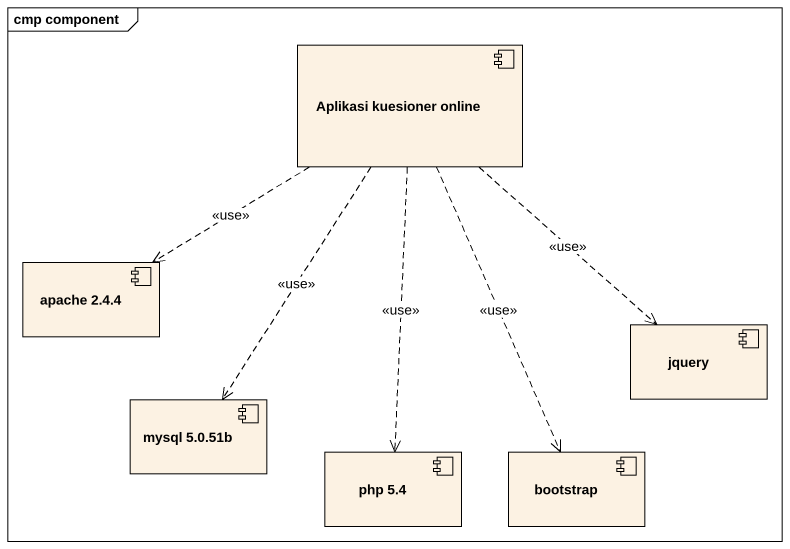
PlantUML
@startuml
mainframe cmp component
component "Aplikasi kuesioner online" as Aplikasi_kuesioner_online
component "apache 2.4.4" as apache_2_4_4
component jquery
component "mysql 5.0.51b" as mysql_5_0_51b
component "php 5.4" as php_5_4
component bootstrap
Aplikasi_kuesioner_online ..> apache_2_4_4 : <<use>>
Aplikasi_kuesioner_online ..> jquery : <<use>>
Aplikasi_kuesioner_online ..> mysql_5_0_51b : <<use>>
Aplikasi_kuesioner_online ..> php_5_4 : <<use>>
Aplikasi_kuesioner_online ..> bootstrap : <<use>>
@enduml
